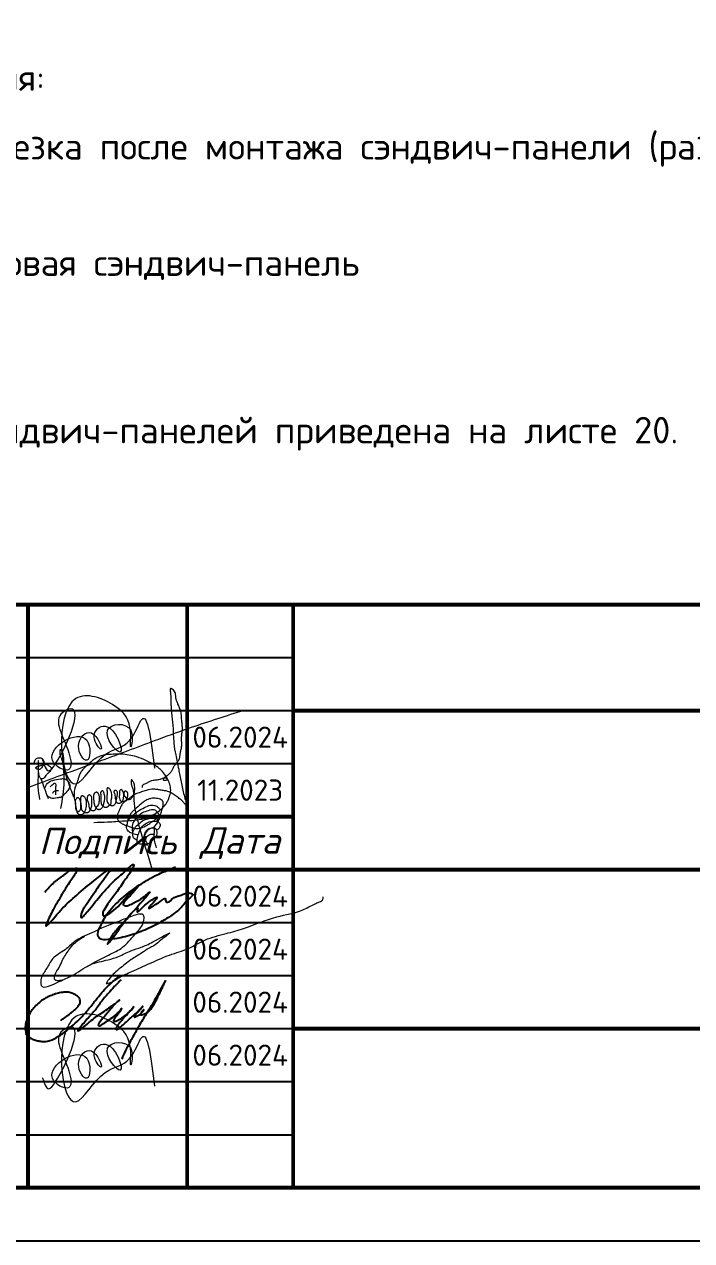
# Model space of a CAD drawing. Header units: millimetres. Extents: x 148937 to 2048786, y 870 to 351006.
# Drawn here: x 692964 to 699254, y 226991 to 238465 of the extents above; entities that cross this region are included whole.
import ezdxf
from ezdxf.enums import TextEntityAlignment as Align

# ---------------------------------------------------------------- set-up
doc = ezdxf.new("R2010")
doc.units = ezdxf.units.MM
doc.layers.add('VRV-daikin', color=150, linetype='Continuous', lineweight=40)
doc.layers.add('Бычков А_В_dwg', color=7, linetype='Continuous', lineweight=9, true_color=0x767676)
doc.styles.add('ICOCPEUR', font='isocpeur.ttf', dxfattribs={"height": 2})
doc.styles.add('М2.5', font='isocpeui.ttf', dxfattribs={"height": 2.5})
doc.styles.add('М3', font='isocpeui.ttf', dxfattribs={"height": 3})

# ---------------------------------------------------------------- blocks, each defined once
blk = doc.blocks.new('*U427')
blk.add_lwpolyline([(0, 0), (594, 0), (594, 420), (0, 420)], close=True)
at = {"const_width": 0.35}
for points in [[(20, 5), (589, 5), (589, 415), (20, 415)], [(404, 60), (589, 60), (589, 5), (404, 5)]]:
    blk.add_lwpolyline(points, close=True, dxfattribs=at)
for points in [[(444, 5), (444, 60)], [(459, 60), (459, 5)], [(469, 60), (469, 5)], [(589, 50), (469, 50)], [(404, 40), (469, 40)], [(404, 35), (469, 35)], [(469, 35), (589, 35)], [(589, 20), (469, 20)]]:
    blk.add_lwpolyline(points, dxfattribs=at)
for points in [[(404, 55), (469, 55)], [(404, 50), (469, 50)], [(404, 45), (469, 45)], [(404, 30), (469, 30)], [(404, 25), (469, 25)], [(404, 20), (469, 20)], [(404, 15), (469, 15)], [(404, 10), (469, 10)]]:
    blk.add_lwpolyline(points)
at = {"char_height": 2.5, "attachment_point": 5, "style": 'М2.5'}
for s, insert, width in [('Подпись', (451.5, 37.5), 15), ('Дата', (464, 37.5), 10)]:
    blk.add_mtext(s, dxfattribs=dict(at, insert=insert, width=width))
at = {"style": 'М2.5'}
for tag, height, p in [('ГРАФА_ЗАКАЗЧИК', 2.5, (474.05, 55)), ('ГРАФА_10Ф3-1', 2.5, (405, 32.5)), ('ГРАФА_13Ф3-1', 2.5, (460, 32.5)), ('ГРАФА_10Ф3-2', 2.5, (405, 27.5)), ('ГРАФА_13Ф3-2', 2.5, (460, 27.5)), ('ГРАФА_10Ф3-3', 2.5, (405, 22.5)), ('ГРАФА_13Ф3-3', 2.5, (460, 22.5)), ('ГРАФА_10Ф3-4', 2.5, (405, 17.5)), ('ГРАФА_13Ф3-4', 2.5, (460, 17.5)), ('ГРАФА_10Ф3-5', 2.5, (405, 12.5)), ('ГРАФА_13Ф3-5', 2.5, (460, 12.5)), ('ГРАФА_10Ф3-6', 2.5, (405, 7.5)), ('ГРАФА_13Ф3-6', 2.5, (460, 7.5)), ('СВОЙСТВА_2', 3, (549.57, 2.5)), ('ФОРМАТ', 3, (527.51, 2.5))]:
    blk.add_attdef(tag, text='', height=height, dxfattribs=at).set_placement(p, align=Align.MIDDLE_LEFT)
at = {"style": 'М3'}
for tag, p in [('ГРАФА_1Ф3', (529, 55)), ('ГРАФА_6Ф3', (546.5, 25)), ('ГРАФА_7Ф3', (562.5, 25)), ('ГРАФА_8Ф3', (580, 25))]:
    blk.add_attdef(tag, text='', height=3, dxfattribs=at).set_placement(p, align=Align.MIDDLE_CENTER)
at = {"lineweight": 30, "flags": 104}
for tag, height, p in [('ГРАФА_2Ф3', 2.4, (529, 42.5)), ('ГРАФА_3Ф3', 2.5, (504, 27.5)), ('ГРАФА_4Ф3', 2.5, (504, 12.5))]:
    blk.add_attdef(tag, text='', height=height, dxfattribs=at).set_placement(p, align=Align.MIDDLE_CENTER)
blk = doc.blocks.new('Подпись - Никонов_dwg-3270636-План 1 этажа на отм_ _0_000')
at = {"color": 5, "lineweight": 9, "true_color": 0x0000ff}
for points, knots in [([(3665.52, 1236.6), (3666.5, 1237.14), (3668.17, 1238.05), (3670.71, 1239.2), (3672.07, 1240.93), (3673.32, 1242.22), (3673.66, 1243.24), (3673.55, 1244.1), (3672.77, 1244.07), (3672.04, 1243.81), (3670.9, 1243.4), (3669.38, 1242.75), (3667.66, 1242.15), (3665.77, 1241.13), (3663.78, 1240.45), (3662.29, 1238.74), (3660.48, 1237.97), (3659.73, 1236.22), (3658.85, 1235.18), (3658.68, 1232.96), (3661.47, 1234.49), (3663.56, 1235.19), (3665.7, 1236.99), (3668.13, 1237.38), (3670.11, 1237.99), (3671.57, 1238.82), (3673.36, 1239.3), (3674.85, 1240.05), (3678.47, 1242.12), (3675.91, 1240.27), (3675.1, 1239.54), (3674.17, 1239.11), (3673.15, 1238.38), (3671.6, 1237.51), (3670.34, 1236.4), (3669.16, 1235.47), (3668.72, 1234.84), (3667.87, 1233.86), (3669.3, 1234.46), (3670.18, 1235.13), (3672.12, 1235.93), (3674.48, 1237), (3677.14, 1238.24), (3679.94, 1238.99), (3682.41, 1240.55), (3685.18, 1241.21), (3688.64, 1242.17), (3692.16, 1243.76), (3695.76, 1244.24), (3697.69, 1245.37), (3698.63, 1245.77), (3699.29, 1246.03), (3699.24, 1246.38), (3699.22, 1246.52)], [0, 0, 0, 0, 3.378818, 5.715922, 8.219361, 9.899721, 10.976556, 11.451856, 12.139284, 12.804214, 13.911598, 15.723529, 17.789374, 19.345922, 22.172631, 23.901681, 26.066298, 27.733912, 29.312205, 30.352176, 32.99265, 34.962632, 38.022379, 40.726019, 42.282123, 44.222072, 45.778162, 47.594383, 50.346055, 52.300104, 53.284202, 54.011029, 55.266878, 57.065791, 59.294374, 60.398001, 61.356333, 62.02213, 62.983928, 63.988976, 66.073504, 68.81322, 71.967541, 74.789114, 77.472638, 80.63425, 83.226851, 88.281354, 92.11797, 94.014352, 94.776009, 95.380685, 95.760607, 95.760607, 95.760607, 95.760607]), ([(3661.89, 1234.59), (3661.73, 1234.56), (3661.4, 1234.48), (3660.68, 1234.54), (3660.86, 1235.61), (3661.47, 1236.31), (3661.96, 1237.64), (3662.73, 1238.76), (3663.69, 1240.06), (3664.56, 1240.57), (3665.08, 1240.88)], [0, 0, 0, 0, 0.500239, 1.056482, 1.749661, 2.987208, 4.049601, 5.885059, 7.06866, 8.861453, 8.861453, 8.861453, 8.861453])]:
    blk.add_open_spline(points, degree=3, knots=knots, dxfattribs=at)
blk = doc.blocks.new('Подпись - Мусатова-889560-План 1 этажа на отм_ _0_000')
at = {"layer": 'VRV-daikin', "color": 5, "lineweight": 25, "true_color": 0x0000ff}
for points, knots in [([(23.984, -3.112), (24.068, -3.056), (24.21, -2.961), (24.407, -2.806), (24.6, -2.664), (24.812, -2.502), (25.027, -2.339), (25.218, -2.151), (25.351, -1.974), (25.442, -1.82), (25.467, -1.672), (25.438, -1.518), (25.339, -1.345), (25.13, -1.181), (24.838, -1.028), (24.479, -0.972), (24.141, -0.984), (23.771, -1.055), (23.39, -1.165), (23.025, -1.327), (22.687, -1.509), (22.355, -1.755), (22.041, -2.059), (21.703, -2.459), (21.488, -2.878), (21.333, -3.336), (21.295, -3.675), (21.337, -3.973), (21.378, -4.205), (21.569, -4.396), (21.84, -4.523), (22.157, -4.629), (22.479, -4.695), (22.821, -4.708), (23.276, -4.639), (23.841, -4.304), (24.477, -3.859), (25.068, -3.335), (25.628, -2.804), (26.058, -2.308), (26.408, -1.863), (26.661, -1.534), (26.952, -1.173), (27.247, -0.813), (27.593, -0.471), (27.926, -0.163), (28.241, 0.108), (28.652, 0.305), (28.943, 0.281), (29.123, 0.267)], [0, 0, 0, 0, 22.988989, 39.352759, 57.55937, 78.255598, 100.558758, 119.730927, 139.404937, 151.386168, 160.524969, 173.286484, 186.584875, 205.28706, 233.617861, 261.564606, 287.496969, 311.225358, 347.968397, 378.326637, 402.83633, 436.168739, 472.839079, 503.256611, 556.294005, 579.666438, 614.380384, 633.167239, 649.133275, 667.137721, 692.181705, 717.808892, 743.725371, 767.592525, 796.284284, 848.110235, 915.848767, 975.341971, 1029.346777, 1093.328347, 1125.812724, 1159.728693, 1188.646174, 1232.311944, 1266.688021, 1300.307574, 1336.664934, 1362.025707, 1402.496279, 1402.496279, 1402.496279, 1402.496279]), ([(28.546, -0.037), (28.354, -0.225), (28.019, -0.552), (27.527, -1.136), (27.083, -1.617), (26.664, -2.247), (26.245, -2.718), (25.825, -3.186), (25.561, -3.489), (25.374, -3.699), (25.301, -3.808), (25.261, -3.865), (25.271, -3.907), (25.406, -3.841), (25.595, -3.708), (25.941, -3.421), (26.32, -3.091), (26.704, -2.79), (27.17, -2.501), (27.609, -2.183), (27.997, -1.922), (28.262, -1.705), (28.391, -1.595), (28.448, -1.546)], [0, 0, 0, 0, 61.944553, 107.52722, 175.465943, 212.068957, 281.07477, 320.224069, 356.529508, 373.823762, 384.157633, 387.747552, 388.574933, 393.221277, 410.837761, 455.996898, 487.470176, 528.675759, 567.208139, 613.651945, 653.207207, 674.764197, 692.165812, 692.165812, 692.165812, 692.165812]), ([(31.883, -0.101), (31.011, -1.698), (30.717, -2.195), (30.194, -2.983), (29.687, -3.884), (29.239, -4.686), (28.872, -5.393), (28.679, -5.82), (28.582, -6.035)], [581.391717, 581.391717, 581.391717, 581.391717, 635.622981, 715.679271, 797.974483, 873.292732, 926.879596, 981.063222, 981.063222, 981.063222, 981.063222]), ([(30.174, -2.075), (30.175, -2.073), (30.177, -2.07), (30.179, -2.066), (30.18, -2.063), (30.181, -2.061), (30.182, -2.058), (30.181, -2.056), (30.179, -2.054), (30.177, -2.055), (30.174, -2.056), (30.171, -2.058), (30.168, -2.061), (30.165, -2.063), (30.162, -2.066), (30.159, -2.069), (30.154, -2.073), (30.147, -2.079), (30.138, -2.087), (30.13, -2.096), (30.12, -2.106), (30.109, -2.119), (30.092, -2.139), (30.071, -2.165), (30.046, -2.196), (29.985, -2.272), (29.884, -2.389), (29.757, -2.526), (29.664, -2.63), (29.611, -2.703), (29.586, -2.747), (29.574, -2.778), (29.567, -2.797), (29.562, -2.814), (29.558, -2.828), (29.557, -2.832), (29.557, -2.836), (29.556, -2.839), (29.556, -2.843), (29.556, -2.846), (29.556, -2.85), (29.557, -2.852), (29.558, -2.854), (29.559, -2.856), (29.561, -2.857), (29.563, -2.857), (29.566, -2.857), (29.57, -2.857), (29.574, -2.856), (29.579, -2.855), (29.586, -2.853), (29.594, -2.849), (29.601, -2.846), (29.609, -2.842), (29.624, -2.835), (29.647, -2.824), (29.688, -2.804), (29.739, -2.779), (29.8, -2.75), (29.881, -2.709), (29.959, -2.663), (30.029, -2.605), (30.069, -2.564), (30.099, -2.529), (30.121, -2.501), (30.143, -2.474), (30.161, -2.452), (30.174, -2.437), (30.184, -2.425), (30.198, -2.41), (30.213, -2.391), (30.226, -2.374), (30.235, -2.36), (30.241, -2.351), (30.245, -2.344), (30.249, -2.338), (30.251, -2.334), (30.253, -2.33), (30.255, -2.327), (30.257, -2.323), (30.259, -2.32), (30.26, -2.317), (30.261, -2.314), (30.261, -2.312), (30.262, -2.31), (30.262, -2.307), (30.259, -2.306), (30.256, -2.307), (30.254, -2.308), (30.252, -2.309), (30.249, -2.311), (30.246, -2.313), (30.241, -2.316), (30.235, -2.321), (30.227, -2.327), (30.219, -2.333), (30.212, -2.34), (30.199, -2.351), (30.18, -2.368), (30.157, -2.39), (30.135, -2.414), (30.115, -2.438), (30.098, -2.463), (30.076, -2.494), (30.05, -2.535), (30.027, -2.578), (30.014, -2.614), (30.008, -2.636), (30.005, -2.652), (30.003, -2.661), (30.002, -2.67), (30.002, -2.676), (30.002, -2.681), (30.003, -2.685), (30.004, -2.688), (30.005, -2.69), (30.007, -2.692), (30.009, -2.693), (30.011, -2.694), (30.014, -2.696), (30.018, -2.696), (30.023, -2.697), (30.028, -2.697), (30.035, -2.697), (30.045, -2.696), (30.057, -2.695), (30.069, -2.693), (30.085, -2.691), (30.106, -2.687), (30.137, -2.68), (30.177, -2.669), (30.23, -2.649), (30.289, -2.624), (30.377, -2.584), (30.487, -2.523), (30.611, -2.43), (30.764, -2.279), (30.894, -2.103), (31.01, -1.914), (31.118, -1.721), (31.242, -1.482), (31.382, -1.196), (31.519, -0.909), (31.63, -0.675), (31.711, -0.517), (31.752, -0.432), (31.781, -0.368), (31.804, -0.313), (31.822, -0.27), (31.835, -0.237), (31.848, -0.204), (31.857, -0.179), (31.864, -0.163), (31.867, -0.154), (31.869, -0.147), (31.872, -0.142), (31.873, -0.138), (31.874, -0.134), (31.875, -0.132), (31.876, -0.129), (31.877, -0.127), (31.878, -0.125), (31.879, -0.123), (31.88, -0.12), (31.881, -0.117), (31.882, -0.111), (31.883, -0.106), (31.883, -0.102), (31.883, -0.101)], [0, 0, 0, 0, 0.001693, 0.002539, 0.003386, 0.004023, 0.004661, 0.005343, 0.005858, 0.006501, 0.007145, 0.008175, 0.009204, 0.010234, 0.011264, 0.012294, 0.013323, 0.01626, 0.019196, 0.022132, 0.025068, 0.03007, 0.035072, 0.045076, 0.05508, 0.065084, 0.118502, 0.171919, 0.206066, 0.223139, 0.240213, 0.244085, 0.247957, 0.255702, 0.25752, 0.258429, 0.259338, 0.260247, 0.261156, 0.262065, 0.262747, 0.263504, 0.264034, 0.264563, 0.265093, 0.265623, 0.266153, 0.267212, 0.268272, 0.269331, 0.27145, 0.273569, 0.275688, 0.277807, 0.279926, 0.28847, 0.297014, 0.314102, 0.33119, 0.348277, 0.382453, 0.39954, 0.416628, 0.425507, 0.434386, 0.443265, 0.452144, 0.4552, 0.458255, 0.464367, 0.470479, 0.476591, 0.480652, 0.482682, 0.484713, 0.486743, 0.487758, 0.488774, 0.489789, 0.490804, 0.491819, 0.492581, 0.493145, 0.493766, 0.494386, 0.495007, 0.495628, 0.496249, 0.49687, 0.49749, 0.498422, 0.499042, 0.500284, 0.502767, 0.50525, 0.507734, 0.510217, 0.5127, 0.520831, 0.528961, 0.537092, 0.545222, 0.552525, 0.559828, 0.574434, 0.588911, 0.596149, 0.603387, 0.605882, 0.608377, 0.610873, 0.61212, 0.613368, 0.614586, 0.615195, 0.615804, 0.616413, 0.617023, 0.617632, 0.618241, 0.619459, 0.620677, 0.621895, 0.623113, 0.626189, 0.629265, 0.63234, 0.635416, 0.641567, 0.647719, 0.660022, 0.672324, 0.690476, 0.708629, 0.744933, 0.785293, 0.825652, 0.906372, 0.949752, 0.993132, 1.073116, 1.1531, 1.233083, 1.313067, 1.348661, 1.366458, 1.384255, 1.402052, 1.41095, 1.419849, 1.428747, 1.437646, 1.439871, 1.442095, 1.44432, 1.445432, 1.446544, 1.447657, 1.448213, 1.448769, 1.449325, 1.449881, 1.450438, 1.450994, 1.452106, 1.453218, 1.455443, 1.456172, 1.456172, 1.456172, 1.456172]), ([(28.448, -1.546), (28.395, -1.592), (28.286, -1.687), (28.052, -1.862), (27.803, -2.19), (27.521, -2.539), (27.25, -2.852), (27.058, -3.06), (26.939, -3.221), (26.86, -3.322), (26.829, -3.403), (26.812, -3.482), (26.867, -3.514), (26.973, -3.517), (27.192, -3.366), (27.549, -3.136), (27.965, -2.827), (28.283, -2.562), (28.481, -2.371), (28.536, -2.289), (28.582, -2.21), (28.587, -2.18)], [0, 0, 0, 0, 16.134747, 33.266463, 66.960912, 110.000915, 136.599312, 162.11958, 174.833381, 182.942488, 190.991453, 195.998541, 198.202501, 204.556661, 219.307379, 257.010825, 304.022792, 336.538613, 355.084471, 362.391255, 366.862024, 366.862024, 366.862024, 366.862024]), ([(28.587, -2.18), (28.577, -2.212), (28.558, -2.25), (28.532, -2.3), (28.473, -2.405), (28.397, -2.512), (28.293, -2.643), (28.184, -2.794), (28.053, -2.927), (27.98, -3.054), (27.973, -3.142), (27.983, -3.218), (28.194, -3.155), (28.396, -3.053), (28.744, -2.834), (29.128, -2.525), (29.38, -2.258), (29.504, -2.069)], [370.214221, 370.214221, 370.214221, 370.214221, 371.492925, 375.50702, 386.272478, 396.326249, 407.662491, 424.671307, 439.040432, 450.864321, 456.652253, 460.111133, 471.509974, 489.8363, 522.772287, 558.418764, 606.54163, 606.54163, 606.54163, 606.54163]), ([(29.504, -2.069), (29.466, -2.106), (29.366, -2.203), (29.139, -2.518), (28.789, -2.857), (28.472, -3.24), (28.284, -3.464), (28.212, -3.606), (28.176, -3.674), (28.163, -3.719), (28.158, -3.756), (28.17, -3.813), (28.28, -3.763), (28.375, -3.698), (28.708, -3.438), (29.153, -2.997), (29.735, -2.516), (30.051, -2.198), (30.174, -2.075)], [0, 0, 0, 0, 11.986452, 31.972562, 89.173492, 123.415403, 146.46066, 155.981692, 160.052144, 164.064199, 166.595197, 168.836528, 175.563815, 185.362187, 199.585154, 268.942359, 332.231107, 372.1212, 372.1212, 372.1212, 372.1212])]:
    blk.add_open_spline(points, degree=3, knots=knots, dxfattribs=at)
blk = doc.blocks.new('Бычков А_В_dwg_A$C0B9804A1-5712983-Подпись')
at = {"color": 5, "lineweight": 18, "true_color": 0x0000ff}
for points, knots in [([(9378.83, -1635.02), (9378.83, -1634.82), (9378.82, -1634.38), (9378.97, -1633.62), (9379.72, -1633.12), (9381.16, -1632.69), (9382.18, -1632.05), (9383.19, -1631.41), (9384.13, -1630.93), (9385.31, -1630.66), (9386.65, -1630.54), (9388, -1630.42), (9389.53, -1630.13), (9391.16, -1629.33), (9392.6, -1629.17), (9393.71, -1629.72), (9394.03, -1629.98), (9394.17, -1630.2), (9394.06, -1630.44), (9393.52, -1630.71), (9392.75, -1630.84), (9392.15, -1630.83), (9391.86, -1630.8), (9391.64, -1630.72), (9391.43, -1630.55), (9391.45, -1630.19), (9391.78, -1629.63), (9392.23, -1629.11), (9392.66, -1628.7), (9393.09, -1628.36), (9393.52, -1628.07), (9393.94, -1627.8), (9394.46, -1627.45), (9395.06, -1626.93), (9395.71, -1626.22), (9396.3, -1625.43), (9396.79, -1624.61), (9397.23, -1623.77), (9397.66, -1622.92), (9398.12, -1622.08), (9398.55, -1621.41), (9398.94, -1620.91), (9399.37, -1620.42), (9399.92, -1619.82), (9400.56, -1619.07), (9400.99, -1618.39), (9401.22, -1617.8), (9401.39, -1617.21), (9401.51, -1616.44), (9401.59, -1615.51), (9401.67, -1614.55), (9401.86, -1613.54), (9402.2, -1612.14), (9402.66, -1610.25), (9402.61, -1607.8), (9402.42, -1605.18), (9402.74, -1602.52), (9403.09, -1599.92), (9402.93, -1597.42), (9402.61, -1594.87), (9402.48, -1592.13), (9402.15, -1589.39), (9401.29, -1586.98), (9400.38, -1584.94), (9399.59, -1582.98), (9399.12, -1581.24), (9398.99, -1579.91), (9398.88, -1578.99), (9398.71, -1578.07), (9398.36, -1576.99), (9397.74, -1576.21), (9397.06, -1575.73), (9396.68, -1575.5), (9396.37, -1575.38), (9396.11, -1575.32), (9395.91, -1575.33), (9395.74, -1575.46), (9395.65, -1575.67), (9395.61, -1576.04), (9395.63, -1576.45), (9395.68, -1576.88), (9395.72, -1577.2), (9395.76, -1577.52), (9395.81, -1577.92), (9395.88, -1578.56), (9395.94, -1579.36), (9395.97, -1580.39), (9396, -1581.89), (9396.04, -1583.73), (9396.15, -1586.74), (9396.38, -1590.24), (9396.85, -1594.23), (9397.54, -1600.14), (9397.5, -1607.28), (9399.01, -1615.95), (9400.77, -1623.72), (9401.95, -1630.52), (9403.05, -1635.76), (9403.78, -1638.89), (9404.37, -1641.17), (9404.77, -1642.55), (9405.24, -1643.99), (9405.64, -1645.13), (9405.91, -1645.88), (9406.1, -1646.4), (9406.27, -1646.92), (9406.42, -1647.37), (9406.57, -1647.92), (9406.39, -1647.85), (9406.03, -1647.33), (9405.82, -1647.02), (9405.62, -1646.74), (9405.33, -1646.3), (9405, -1645.79), (9404.51, -1645.08), (9403.91, -1644.28), (9403.26, -1643.53), (9402.59, -1642.84), (9401.7, -1642.06), (9400.53, -1641.18), (9399.34, -1640.29), (9398.11, -1639.42), (9396.82, -1638.62), (9395.13, -1637.78), (9392.94, -1637.15), (9390.46, -1636.73), (9388.1, -1636.3), (9385, -1636.01), (9382.14, -1636.47), (9379.67, -1637.29), (9377.81, -1637.95), (9375.96, -1638.53), (9374.2, -1639.27), (9372.84, -1640.04), (9371.78, -1640.93), (9370.86, -1641.72), (9369.81, -1642.57), (9368.61, -1643.35), (9367.58, -1644.17), (9367.05, -1644.7), (9366.56, -1645.27), (9366.08, -1646.07), (9365.62, -1647.11), (9365.28, -1647.98), (9365, -1648.67), (9364.74, -1649.29), (9364.4, -1650), (9364.03, -1650.83), (9363.73, -1651.69), (9363.59, -1652.52), (9363.61, -1653.28), (9363.74, -1653.96), (9363.97, -1654.62), (9364.35, -1655.3), (9364.96, -1655.94), (9366.02, -1656.69), (9367.55, -1657.37), (9369.46, -1658.14), (9371.4, -1658.85), (9373.31, -1659.52), (9375.26, -1659.9), (9377.24, -1659.73), (9379.03, -1659.21), (9380.62, -1658.48), (9382.48, -1657.37), (9384.33, -1656.04), (9386.28, -1654.68), (9387.82, -1653.48), (9389.22, -1652.12), (9390.22, -1650.57), (9390.69, -1648.94), (9391.02, -1647.23), (9391.44, -1645.75), (9391.47, -1644.25), (9391.21, -1643.36), (9390.71, -1642.8), (9389.99, -1642.33), (9388.79, -1641.9), (9387.37, -1641.59), (9385.67, -1641.52), (9383.91, -1641.71), (9382.29, -1642.16), (9380.96, -1642.83), (9379.51, -1643.78), (9377.29, -1645.64), (9374.92, -1647.72), (9372.74, -1649.78), (9371.07, -1651.81), (9370.41, -1653.61), (9370, -1654.72)], [0, 0, 0, 0, 0.0020083, 0.0040167, 0.0075503, 0.0110839, 0.0169569, 0.0198934, 0.02283, 0.0272544, 0.0316789, 0.0361034, 0.0405278, 0.0470142, 0.0535007, 0.0554608, 0.0564409, 0.057421, 0.058894, 0.060367, 0.063313, 0.064129, 0.064945, 0.0657609, 0.0665769, 0.0683396, 0.0701023, 0.071865, 0.0736277, 0.0753904, 0.0771531, 0.0789158, 0.0806785, 0.0837996, 0.0869208, 0.0900419, 0.093163, 0.0962842, 0.0994053, 0.1025264, 0.1056476, 0.1072463, 0.1088451, 0.1120426, 0.1152402, 0.1184377, 0.1199529, 0.1214682, 0.1244987, 0.1275292, 0.1305597, 0.134088, 0.1376163, 0.1446729, 0.1531428, 0.1616127, 0.1705361, 0.1794596, 0.1872864, 0.1951133, 0.2047408, 0.2143682, 0.2220948, 0.2298214, 0.2363602, 0.2428991, 0.2474041, 0.2496565, 0.251909, 0.256414, 0.2609189, 0.2621147, 0.2633104, 0.2645062, 0.2651041, 0.2661183, 0.266951, 0.2682, 0.2690327, 0.270698, 0.2715307, 0.2723634, 0.2732368, 0.2741102, 0.275857, 0.2793506, 0.2828442, 0.2863378, 0.2937373, 0.3011368, 0.3159359, 0.3282966, 0.3406573, 0.3744116, 0.3983495, 0.4271138, 0.4528042, 0.4662772, 0.4797501, 0.4845411, 0.489332, 0.494123, 0.4989139, 0.5011409, 0.5033679, 0.5044814, 0.5055949, 0.5067084, 0.5091309, 0.5104399, 0.5110944, 0.5117489, 0.5130579, 0.5156758, 0.5182938, 0.5229915, 0.5253404, 0.5276893, 0.532387, 0.5370847, 0.5420429, 0.5470011, 0.5519593, 0.5569176, 0.5655556, 0.5741937, 0.5816937, 0.5891938, 0.6047556, 0.6097984, 0.6148413, 0.6241946, 0.6288713, 0.633548, 0.6395038, 0.6424817, 0.6454596, 0.6528267, 0.6565103, 0.6583521, 0.6601939, 0.6638781, 0.6675624, 0.6712466, 0.6730887, 0.6749308, 0.6778933, 0.6808558, 0.6838183, 0.6867808, 0.6890363, 0.6912918, 0.6935474, 0.6958029, 0.6989544, 0.702106, 0.708409, 0.715393, 0.722377, 0.7288233, 0.7352697, 0.7417366, 0.7482035, 0.7535363, 0.758869, 0.7695345, 0.7759242, 0.7823138, 0.7887034, 0.7950931, 0.8001849, 0.8052768, 0.8121861, 0.8156408, 0.8190955, 0.8211807, 0.823266, 0.8274365, 0.8326618, 0.8378872, 0.8439858, 0.8500845, 0.8543414, 0.8585982, 0.8671119, 0.882737, 0.8896996, 0.8966623, 0.9083173, 0.9083173, 0.9083173, 0.9083173]), ([(9438.05, -1589.18), (9427.44, -1592.57), (9409.96, -1598.15), (9382.14, -1608.37), (9357.83, -1617.58), (9332.23, -1626.75), (9317.34, -1632.36), (9309.47, -1635.32)], [0, 0, 0, 0, 33.414535, 55.03221, 88.901967, 111.391242, 136.627689, 136.627689, 136.627689, 136.627689]), ([(9329.69, -1647.76), (9330.64, -1642.29), (9332.02, -1634.26), (9331.38, -1624.91), (9331.56, -1619.85), (9331.45, -1616.71), (9331.02, -1614.45), (9330.52, -1613.49), (9330.17, -1613.03), (9329.94, -1612.76), (9329.74, -1612.56), (9329.55, -1612.39), (9329.33, -1612.27), (9329.15, -1612.36), (9329.02, -1612.7), (9328.95, -1613.13), (9328.89, -1614.11), (9329.02, -1615.29), (9329.39, -1616.26), (9329.72, -1616.98), (9330.01, -1617.63), (9330.29, -1618.46), (9330.55, -1619.46), (9330.78, -1620.5), (9331, -1621.52), (9331.22, -1622.52), (9331.51, -1623.84), (9331.85, -1625.35), (9332.31, -1627), (9332.78, -1628.46), (9333.27, -1629.91), (9334.72, -1634.04), (9336.12, -1637.65), (9337.34, -1640.77)], [0, 0, 0, 0, 0.054595, 0.079627, 0.0919762, 0.1043255, 0.1107559, 0.1139711, 0.1155788, 0.1163826, 0.1171864, 0.1180208, 0.1186466, 0.1199573, 0.1210594, 0.1221614, 0.1232635, 0.1276718, 0.13208, 0.1342842, 0.1364883, 0.1398573, 0.1432263, 0.1465952, 0.1499642, 0.1533332, 0.1567022, 0.1634402, 0.1684794, 0.1735186, 0.1785577, 0.1835969, 0.2166009, 0.2166009, 0.2166009, 0.2166009]), ([(9349.6, -1656.13), (9352.32, -1656.07), (9358.48, -1655.94), (9368.54, -1655.06), (9378.71, -1654.89), (9385.94, -1651.4), (9390.24, -1648.34), (9392.55, -1645.91), (9393.93, -1643.63), (9394.73, -1641.89), (9395.34, -1640.15), (9395.91, -1637.86), (9396.03, -1635.46), (9395.45, -1633.15), (9394.5, -1630.76), (9392.94, -1627.78), (9390.68, -1624.95), (9388.33, -1623.01), (9384.89, -1620.71), (9380.22, -1618.18), (9373.07, -1615.74), (9366.4, -1614.74), (9360.31, -1615.01), (9356.61, -1615.36), (9353.92, -1615.98), (9351.83, -1616.77), (9349.81, -1618.02), (9347.38, -1619.95), (9345.12, -1621.96), (9343, -1624.03), (9341.57, -1625.88), (9340.67, -1628.05), (9339.94, -1630.57), (9339.24, -1632.72), (9338.4, -1634.44), (9337.87, -1635.76), (9337.71, -1637.37), (9337.71, -1638.94), (9337.57, -1640.37), (9337.57, -1641.71), (9338.05, -1643.11), (9338.6, -1644.88), (9338.41, -1646.54), (9338.62, -1648.22), (9339.07, -1649.04), (9339.59, -1649.37), (9339.83, -1649.47), (9340.03, -1649.51), (9340.25, -1649.5), (9340.55, -1649.42), (9341.04, -1649.1), (9341.66, -1648.21), (9341.77, -1647.04), (9341.55, -1645.57), (9341.68, -1644.24), (9341.56, -1643.06), (9341.21, -1642.22), (9340.59, -1641.57), (9340.11, -1641.32), (9339.83, -1641.26), (9339.64, -1641.26), (9339.47, -1641.3), (9339.27, -1641.42), (9338.94, -1641.73), (9338.23, -1643.03), (9338.15, -1644.56), (9338.47, -1646.05), (9338.67, -1646.9), (9338.81, -1647.48), (9338.91, -1648.01), (9339.03, -1648.64), (9339.19, -1649.42), (9339.5, -1650.2), (9339.87, -1650.75), (9340.16, -1651.04), (9340.44, -1651.23), (9340.76, -1651.38), (9341.21, -1651.49), (9341.78, -1651.5), (9342.24, -1651.41), (9342.58, -1651.28), (9342.91, -1651.12), (9343.42, -1650.74), (9344.17, -1649.79), (9344.76, -1648.29), (9345, -1646.83), (9345.11, -1645.75), (9345.16, -1644.84), (9345.15, -1643.88), (9345.02, -1642.85), (9344.81, -1642.02), (9344.44, -1641.27), (9343.96, -1640.75), (9343.47, -1640.44), (9343.08, -1640.26), (9342.75, -1640.18), (9342.5, -1640.17), (9342.32, -1640.19), (9342.16, -1640.24), (9342.01, -1640.33), (9341.89, -1640.45), (9341.76, -1640.66), (9341.66, -1640.92), (9341.59, -1641.2), (9341.55, -1641.44), (9341.51, -1641.7), (9341.47, -1642.07), (9341.45, -1642.68), (9341.51, -1643.5), (9341.63, -1644.34), (9341.74, -1645.02), (9341.8, -1645.5), (9341.83, -1645.93), (9341.86, -1646.46), (9341.9, -1647.13), (9342.01, -1647.93), (9342.22, -1648.56), (9342.47, -1648.98), (9342.69, -1649.24), (9342.94, -1649.48), (9343.27, -1649.72), (9343.69, -1649.95), (9344.37, -1650.21), (9345.04, -1650.29), (9345.67, -1650.19), (9346.07, -1650.06), (9346.44, -1649.87), (9346.71, -1649.67), (9346.9, -1649.49), (9347.06, -1649.29), (9347.23, -1649.02), (9347.4, -1648.67), (9347.52, -1648.37), (9347.61, -1648.14), (9347.7, -1647.91), (9347.82, -1647.62), (9347.95, -1647.29), (9348.06, -1646.99), (9348.14, -1646.72), (9348.21, -1646.43), (9348.32, -1645.9), (9348.39, -1645.11), (9348.4, -1644.31), (9348.39, -1643.73), (9348.38, -1643.4), (9348.38, -1643.14), (9348.39, -1642.85), (9348.4, -1642.43), (9348.41, -1641.92), (9348.35, -1641.3), (9348.19, -1640.78), (9347.94, -1640.34), (9347.65, -1640.01), (9347.38, -1639.79), (9347.14, -1639.67), (9346.96, -1639.61), (9346.79, -1639.6), (9346.62, -1639.62), (9346.45, -1639.69), (9346.24, -1639.81), (9346, -1640.03), (9345.77, -1640.34), (9345.62, -1640.63), (9345.5, -1640.99), (9345.43, -1641.44), (9345.47, -1641.99), (9345.64, -1642.71), (9345.9, -1643.39), (9346.15, -1644.06), (9346.28, -1644.46), (9346.36, -1644.76), (9346.41, -1645.02), (9346.46, -1645.34), (9346.5, -1645.74), (9346.54, -1646.28), (9346.62, -1646.96), (9346.8, -1647.56), (9347, -1647.91), (9347.16, -1648.14), (9347.41, -1648.39), (9347.77, -1648.63), (9348.18, -1648.82), (9348.62, -1648.96), (9349.09, -1649.03), (9349.48, -1649.02), (9349.76, -1648.97), (9349.98, -1648.9), (9350.2, -1648.78), (9350.4, -1648.59), (9350.57, -1648.36), (9350.76, -1648.01), (9350.92, -1647.62), (9351.09, -1647.22), (9351.21, -1646.97), (9351.33, -1646.77), (9351.44, -1646.62), (9351.56, -1646.47), (9351.73, -1646.29), (9351.91, -1646.11), (9352.07, -1645.94), (9352.21, -1645.79), (9352.33, -1645.61), (9352.45, -1645.41), (9352.54, -1645.19), (9352.64, -1644.89), (9352.73, -1644.49), (9352.79, -1644.05), (9352.84, -1643.68), (9352.9, -1643.27), (9352.97, -1642.77), (9353.03, -1642.17), (9353.05, -1641.6), (9353.02, -1641.04), (9352.93, -1640.49), (9352.78, -1639.93), (9352.62, -1639.5), (9352.5, -1639.19), (9352.39, -1638.96), (9352.25, -1638.67), (9352.08, -1638.41), (9351.92, -1638.24), (9351.79, -1638.12), (9351.62, -1638.03), (9351.43, -1637.98), (9351.22, -1637.97), (9350.94, -1638.01), (9350.57, -1638.13), (9350.2, -1638.36), (9349.94, -1638.6), (9349.75, -1638.84), (9349.61, -1639.09), (9349.49, -1639.4), (9349.39, -1639.77), (9349.3, -1640.33), (9349.29, -1641.04), (9349.37, -1641.89), (9349.46, -1642.55), (9349.51, -1643.05), (9349.55, -1643.47), (9349.59, -1644.01), (9349.67, -1644.65), (9349.77, -1645.19), (9349.9, -1645.63), (9350.03, -1645.97), (9350.18, -1646.31), (9350.33, -1646.6), (9350.46, -1646.84), (9350.62, -1647.09), (9350.83, -1647.4), (9351.11, -1647.73), (9351.39, -1647.96), (9351.64, -1648.11), (9351.93, -1648.22), (9352.46, -1648.34), (9353.02, -1648.29), (9353.45, -1648.14), (9353.71, -1648.02), (9354.13, -1647.76), (9354.58, -1647.29), (9354.96, -1646.67), (9355.19, -1646.1), (9355.36, -1645.56), (9355.49, -1645.06), (9355.6, -1644.57), (9355.71, -1644.11), (9355.81, -1643.69), (9355.94, -1643.19), (9356.11, -1642.5), (9356.23, -1641.58), (9356.22, -1640.81), (9356.14, -1640.27), (9356.06, -1639.93), (9355.98, -1639.63), (9355.91, -1639.38), (9355.85, -1639.16), (9355.78, -1638.88), (9355.67, -1638.45), (9355.52, -1637.89), (9355.32, -1637.43), (9355.11, -1637.19), (9354.92, -1637.08), (9354.69, -1637.08), (9354.42, -1637.19), (9354.16, -1637.39), (9353.95, -1637.61), (9353.81, -1637.83), (9353.73, -1638.01), (9353.68, -1638.2), (9353.63, -1638.46), (9353.63, -1638.73), (9353.65, -1639), (9353.67, -1639.19), (9353.69, -1639.37), (9353.72, -1639.6), (9353.76, -1639.99), (9353.8, -1640.55), (9353.83, -1641.22), (9353.85, -1641.91), (9353.83, -1642.62), (9353.83, -1643.36), (9353.87, -1644.1), (9354.05, -1644.96), (9354.44, -1645.74), (9354.98, -1646.33), (9355.44, -1646.66), (9355.95, -1646.88), (9356.46, -1646.99), (9356.98, -1646.99), (9357.37, -1646.91), (9357.65, -1646.8), (9357.89, -1646.67), (9358.17, -1646.47), (9358.44, -1646.23), (9358.66, -1646.04), (9358.85, -1645.89), (9359.07, -1645.73), (9359.31, -1645.56), (9359.54, -1645.39), (9359.73, -1645.22), (9359.86, -1645.03), (9359.94, -1644.83), (9359.99, -1644.61), (9360.02, -1644.3), (9360.01, -1643.96), (9360, -1643.63), (9360, -1643.37), (9360.01, -1643.12), (9360.05, -1642.78), (9360.12, -1642.38), (9360.24, -1641.91), (9360.32, -1641.53), (9360.38, -1641.22), (9360.41, -1640.93), (9360.45, -1640.41), (9360.43, -1639.54), (9360.29, -1638.61), (9360.06, -1637.79), (9359.89, -1637.31), (9359.75, -1636.95), (9359.62, -1636.64), (9359.42, -1636.26), (9359.16, -1635.94), (9358.91, -1635.71), (9358.65, -1635.53), (9358.34, -1635.4), (9358.05, -1635.34), (9357.85, -1635.34), (9357.68, -1635.4), (9357.56, -1635.53), (9357.49, -1635.72), (9357.44, -1636.04), (9357.45, -1636.52), (9357.51, -1637.04), (9357.55, -1637.45), (9357.58, -1637.85), (9357.59, -1638.31), (9357.58, -1638.82), (9357.51, -1639.79), (9357.29, -1641.41), (9357.37, -1643.26), (9358.06, -1644.74), (9358.92, -1645.61), (9359.81, -1646), (9360.45, -1646.09), (9360.94, -1646.06), (9361.4, -1645.91), (9361.96, -1645.57), (9362.42, -1645.08), (9362.72, -1644.52), (9362.92, -1643.93), (9363.05, -1643.29), (9363.18, -1642.62), (9363.34, -1641.89), (9363.51, -1641.1), (9363.67, -1640.23), (9363.77, -1639.59), (9363.84, -1639.08), (9363.87, -1638.69), (9363.86, -1638.3), (9363.76, -1637.79), (9363.51, -1637.29), (9363.18, -1636.99), (9362.97, -1636.88), (9362.75, -1636.82), (9362.47, -1636.83), (9362.14, -1636.95), (9361.86, -1637.14), (9361.66, -1637.39), (9361.62, -1637.68), (9361.7, -1637.99), (9361.82, -1638.26), (9361.93, -1638.48), (9362, -1638.64), (9362.11, -1638.89), (9362.22, -1639.29), (9362.33, -1640.02), (9362.34, -1640.97), (9362.55, -1642.05), (9362.86, -1643.01), (9363.15, -1643.76), (9363.41, -1644.17), (9363.66, -1644.41), (9363.99, -1644.55), (9364.52, -1644.61), (9365.24, -1644.49), (9366.02, -1644.21), (9366.82, -1643.63), (9367.25, -1642.45), (9367.52, -1641.08), (9367.62, -1639.46), (9367.52, -1637.81), (9366.31, -1635.96), (9364.77, -1637.06), (9365.25, -1638.91), (9364.64, -1640.93), (9365.42, -1643.29), (9367, -1643.53), (9368.11, -1643.25), (9368.99, -1642.77), (9369.54, -1642.18), (9369.74, -1641.57), (9369.84, -1641.1), (9369.94, -1640.61), (9370.07, -1640.02), (9370.18, -1639.32), (9370.13, -1638.7), (9369.96, -1638.24), (9369.75, -1637.91), (9369.41, -1637.62), (9369, -1637.4), (9368.65, -1637.31), (9368.39, -1637.32), (9368.21, -1637.36), (9368.06, -1637.46), (9367.9, -1637.66), (9367.71, -1638.13), (9367.69, -1639.19), (9368, -1640.29), (9368.7, -1641.24), (9369.69, -1642.1), (9370.86, -1642.51), (9372.12, -1641.84), (9372.89, -1640.89), (9373.4, -1639.94), (9373.89, -1638.7), (9374.22, -1636.99), (9374.33, -1635.11), (9374.1, -1633.42), (9373.78, -1632.53), (9373.32, -1631.64), (9372.98, -1631.08), (9372.7, -1630.72), (9372.49, -1630.54), (9372.31, -1630.48), (9372.15, -1630.66), (9372.01, -1631.32), (9372.04, -1632.47), (9372.19, -1633.41), (9372.39, -1634.09), (9372.68, -1634.79), (9372.99, -1635.56), (9373.22, -1636.38), (9373.38, -1637.23), (9373.49, -1638.1), (9373.62, -1639.84), (9373.64, -1642.57), (9374, -1646.26), (9374.9, -1651.28), (9378.44, -1664.16), (9381.98, -1675.71), (9384.76, -1684.83)], [0, 0, 0, 0, 0.026769, 0.060573, 0.099718, 0.125298, 0.138421, 0.151543, 0.158047, 0.164551, 0.170355, 0.176158, 0.187766, 0.193598, 0.199431, 0.213044, 0.226657, 0.234782, 0.242908, 0.267364, 0.286861, 0.317085, 0.333212, 0.346804, 0.353599, 0.360395, 0.368645, 0.376895, 0.390901, 0.398443, 0.405985, 0.413714, 0.421443, 0.431847, 0.435981, 0.440115, 0.445868, 0.451621, 0.455692, 0.459763, 0.464921, 0.470079, 0.477784, 0.481637, 0.485489, 0.486755, 0.487388, 0.48802, 0.488802, 0.489584, 0.491148, 0.494275, 0.498515, 0.502754, 0.508627, 0.511564, 0.514501, 0.517408, 0.518861, 0.519588, 0.520314, 0.520947, 0.521581, 0.522847, 0.525379, 0.533944, 0.538227, 0.540368, 0.54251, 0.544091, 0.545673, 0.548836, 0.551999, 0.55358, 0.555162, 0.556037, 0.556911, 0.558661, 0.56041, 0.562159, 0.563041, 0.563923, 0.565686, 0.569213, 0.57534, 0.581467, 0.58371, 0.585953, 0.590439, 0.593225, 0.596012, 0.598798, 0.601584, 0.602807, 0.604029, 0.605252, 0.605863, 0.606474, 0.607107, 0.60774, 0.608372, 0.609005, 0.61027, 0.610903, 0.611535, 0.612379, 0.613222, 0.614909, 0.618282, 0.621655, 0.623342, 0.625028, 0.62634, 0.627651, 0.630274, 0.632897, 0.635519, 0.636637, 0.637755, 0.638872, 0.63999, 0.641726, 0.643461, 0.646932, 0.648252, 0.649571, 0.650891, 0.65221, 0.652842, 0.653474, 0.654737, 0.656, 0.657263, 0.657861, 0.658459, 0.659655, 0.660851, 0.662047, 0.662801, 0.663556, 0.665066, 0.668085, 0.671324, 0.672944, 0.673754, 0.674563, 0.675571, 0.676578, 0.678593, 0.680607, 0.682622, 0.683901, 0.685181, 0.686461, 0.687101, 0.687741, 0.688344, 0.688948, 0.689552, 0.690156, 0.691363, 0.692571, 0.693455, 0.694339, 0.696107, 0.697876, 0.699644, 0.703181, 0.704949, 0.706718, 0.707375, 0.708033, 0.709349, 0.710664, 0.71198, 0.714611, 0.717242, 0.717944, 0.718647, 0.720053, 0.721459, 0.722864, 0.724279, 0.725694, 0.727109, 0.727817, 0.728524, 0.729511, 0.730498, 0.731484, 0.732471, 0.734444, 0.735431, 0.736417, 0.737021, 0.737625, 0.738228, 0.738832, 0.74004, 0.740643, 0.741247, 0.742043, 0.742839, 0.743635, 0.744431, 0.746022, 0.747614, 0.748594, 0.749573, 0.751532, 0.753491, 0.75545, 0.757334, 0.759218, 0.761101, 0.762985, 0.763562, 0.76414, 0.765295, 0.766449, 0.767027, 0.767604, 0.768301, 0.768997, 0.769694, 0.77039, 0.771783, 0.773176, 0.774124, 0.775072, 0.77602, 0.776968, 0.778359, 0.779751, 0.782534, 0.785317, 0.788099, 0.789148, 0.790196, 0.792293, 0.79439, 0.796487, 0.797714, 0.798941, 0.800168, 0.801395, 0.802101, 0.802806, 0.804218, 0.805629, 0.80704, 0.807788, 0.808536, 0.810032, 0.813025, 0.813703, 0.814381, 0.815737, 0.81845, 0.820643, 0.822836, 0.824508, 0.82618, 0.827852, 0.829524, 0.830804, 0.832083, 0.834642, 0.837799, 0.840957, 0.842196, 0.843435, 0.844674, 0.845293, 0.845913, 0.846805, 0.847697, 0.84948, 0.851264, 0.852155, 0.853047, 0.854028, 0.855008, 0.855988, 0.856969, 0.857616, 0.858262, 0.858909, 0.859556, 0.860849, 0.861496, 0.862143, 0.862694, 0.863245, 0.864347, 0.866552, 0.868757, 0.870961, 0.873379, 0.875797, 0.878215, 0.880632, 0.884462, 0.886377, 0.888292, 0.889914, 0.891536, 0.893159, 0.894781, 0.895479, 0.896177, 0.897573, 0.898969, 0.899667, 0.900364, 0.901279, 0.902194, 0.903109, 0.904024, 0.904797, 0.905569, 0.906342, 0.907115, 0.908661, 0.909433, 0.910206, 0.911009, 0.911811, 0.913416, 0.91502, 0.916625, 0.917352, 0.918079, 0.919534, 0.922442, 0.926632, 0.928727, 0.930823, 0.931637, 0.932451, 0.93408, 0.935708, 0.936522, 0.937336, 0.938689, 0.939365, 0.940042, 0.940817, 0.941592, 0.942368, 0.943143, 0.944694, 0.946244, 0.947137, 0.94803, 0.949816, 0.951602, 0.953387, 0.960282, 0.967177, 0.971447, 0.975717, 0.978846, 0.98041, 0.981975, 0.983545, 0.985115, 0.988256, 0.98978, 0.991303, 0.994351, 0.996175, 0.998, 1.001649, 1.004175, 1.006702, 1.00799, 1.009278, 1.010566, 1.011854, 1.014204, 1.015379, 1.015966, 1.016554, 1.017558, 1.018563, 1.019568, 1.020573, 1.021651, 1.022729, 1.023808, 1.024347, 1.024886, 1.025369, 1.026818, 1.028751, 1.032615, 1.036302, 1.039989, 1.04234, 1.043516, 1.044691, 1.04598, 1.047268, 1.049846, 1.052412, 1.054978, 1.059735, 1.063971, 1.068966, 1.075357, 1.081466, 1.084462, 1.090463, 1.097789, 1.10619, 1.109764, 1.113338, 1.11618, 1.119022, 1.121361, 1.12253, 1.1237, 1.126073, 1.128446, 1.130819, 1.132006, 1.133192, 1.134506, 1.13582, 1.137134, 1.13779, 1.138447, 1.139158, 1.139868, 1.141289, 1.14413, 1.14818, 1.15223, 1.155983, 1.159737, 1.16424, 1.168743, 1.171755, 1.174766, 1.181792, 1.188819, 1.193372, 1.197925, 1.199554, 1.201182, 1.202811, 1.203625, 1.204659, 1.206196, 1.207952, 1.211466, 1.214028, 1.21659, 1.219151, 1.221713, 1.224573, 1.227433, 1.230292, 1.233152, 1.244591, 1.257125, 1.26966, 1.294729, 1.388544, 1.388544, 1.388544, 1.388544]), ([(9313.79, -1620.72), (9313.78, -1620.33), (9313.76, -1619.51), (9314.01, -1618.5), (9314.62, -1617.84), (9315.53, -1617.28), (9316.83, -1617), (9318.25, -1617.37), (9319.06, -1618.28), (9319.44, -1619.29), (9319.38, -1620.38), (9318.96, -1621.56), (9318.44, -1622.73), (9317.7, -1623.65), (9316.87, -1624.12), (9316.18, -1624.22), (9315.68, -1624.14), (9315.2, -1623.93), (9314.82, -1623.67), (9314.61, -1623.42), (9314.52, -1623.16), (9314.57, -1622.96), (9314.77, -1622.73), (9315.06, -1622.52), (9315.47, -1622.32), (9315.86, -1622.19), (9316.24, -1622.09), (9316.73, -1622), (9317.6, -1621.86), (9318.61, -1621.42), (9319.71, -1621.09), (9320.61, -1621.02), (9321.49, -1621.35), (9322.36, -1621.92), (9323.12, -1622.37), (9323.49, -1622.72), (9323.65, -1622.95), (9323.82, -1623.32), (9323.8, -1623.99), (9323.33, -1625.09), (9322.62, -1625.82), (9322, -1626.35), (9321.67, -1626.66), (9321.36, -1626.97), (9321.03, -1627.37), (9320.53, -1628.05), (9320.01, -1628.75), (9319.35, -1629.4), (9318.88, -1629.76), (9318.48, -1629.93), (9318.16, -1629.96), (9317.85, -1629.9), (9317.49, -1629.66), (9317.11, -1629.19), (9316.81, -1628.65), (9316.61, -1628.12), (9316.49, -1627.59), (9316.38, -1626.88), (9316.33, -1626.34), (9316.27, -1625.98)], [0, 0, 0, 0, 0.0038172, 0.0076344, 0.0100714, 0.0125084, 0.017713, 0.0229177, 0.0260373, 0.0291569, 0.0329879, 0.0368189, 0.0410044, 0.0451898, 0.0484641, 0.0501013, 0.0517384, 0.0529847, 0.054231, 0.0554773, 0.0561004, 0.0573525, 0.0579814, 0.0592392, 0.0604971, 0.0617549, 0.0630127, 0.0642706, 0.0667862, 0.0722362, 0.0749612, 0.0776863, 0.0811002, 0.0845142, 0.0874243, 0.0888794, 0.089607, 0.0903345, 0.0932284, 0.0961222, 0.1007475, 0.1030601, 0.1042164, 0.1053727, 0.1075198, 0.1096669, 0.113961, 0.1157081, 0.1174553, 0.1192024, 0.120076, 0.1209495, 0.1227411, 0.1245326, 0.1263242, 0.1281158, 0.1299073, 0.1316989, 0.135282, 0.135282, 0.135282, 0.135282]), ([(9317.03, -1642.39), (9316.59, -1639.9), (9315.68, -1634.64), (9316.24, -1626.72), (9316.12, -1621.36), (9316.07, -1618.79)], [0, 0, 0, 0, 7.562669, 15.96927, 23.666485, 23.666485, 23.666485, 23.666485]), ([(9319.76, -1635.81), (9320.21, -1634.62), (9321.11, -1632.21), (9325.14, -1630.49), (9328.69, -1629.98), (9332.44, -1629.47), (9334.22, -1631.67), (9335.41, -1633.96), (9334.29, -1636.73), (9332.05, -1638.58), (9330.13, -1641.11), (9326.96, -1641.37), (9323.6, -1642.12), (9321.86, -1640.38), (9321.08, -1639.61)], [0, 0, 0, 0, 3.6701, 7.40951, 12.158246, 14.944835, 17.845957, 19.867798, 22.41445, 25.892892, 28.795801, 31.290325, 35.141587, 38.25153, 38.25153, 38.25153, 38.25153]), ([(9323.28, -1634.75), (9323.73, -1634.24), (9324.48, -1633.42), (9326.25, -1632.01), (9326.75, -1633.77), (9326.27, -1635.22), (9326.33, -1637.23), (9326.47, -1638.61), (9326.51, -1639.35), (9326.51, -1639.49)], [0, 0, 0, 0, 2.300867, 3.792149, 4.584196, 6.694524, 8.618844, 10.468939, 10.866183, 10.866183, 10.866183, 10.866183]), ([(9324.81, -1638.51), (9324.97, -1638.15), (9325.26, -1637.46), (9326.49, -1637.07), (9327.41, -1636.89), (9328.02, -1636.94), (9328.12, -1636.95)], [0, 0, 0, 0, 1.139854, 2.117022, 3.660563, 3.958894, 3.958894, 3.958894, 3.958894]), ([(9370.55, -1654.55), (9371.95, -1653), (9374.45, -1650.22), (9378.93, -1647.83), (9382.56, -1645.86), (9386.07, -1645.51), (9388.55, -1646.91), (9389.39, -1648.22), (9389.76, -1648.79)], [0, 0, 0, 0, 6.194308, 11.12939, 15.095962, 18.562989, 21.140464, 23.177441, 23.177441, 23.177441, 23.177441]), ([(9373.05, -1662.08), (9372.85, -1660.48), (9372.5, -1657.52), (9375.12, -1653.45), (9378.3, -1650.07), (9382.35, -1649.16), (9385.54, -1647.79), (9387.57, -1649.53), (9388.45, -1650.87), (9389.02, -1651.66), (9389.19, -1651.9)], [0, 0, 0, 0, 4.684423, 8.626514, 14.032533, 17.979524, 21.237019, 23.244069, 25.281049, 26.157174, 26.157174, 26.157174, 26.157174]), ([(9385.77, -1659.22), (9386.77, -1657.99), (9388.37, -1656.02), (9389.49, -1653.23), (9389.21, -1652.08), (9389.16, -1651.88)], [0, 0, 0, 0, 4.812948, 7.718349, 8.338562, 8.338562, 8.338562, 8.338562]), ([(9372.95, -1662.75), (9372.19, -1662.56), (9370.44, -1662.13), (9368.91, -1659.43), (9369.84, -1656.78), (9370.18, -1655.11), (9370.35, -1654.29)], [0, 0, 0, 0, 2.289187, 5.276723, 7.913679, 10.421124, 10.421124, 10.421124, 10.421124]), ([(9375.65, -1667.12), (9374.78, -1666.64), (9373.06, -1665.68), (9372.93, -1662.41), (9374.04, -1659.34), (9376.73, -1656.92), (9379.42, -1654.55), (9382.97, -1653.7), (9385.36, -1653.26), (9388.95, -1654.46), (9387.72, -1655.16), (9387.36, -1655.36)], [0, 0, 0, 0, 2.791824, 5.513912, 8.81586, 12.454507, 16.131689, 19.546974, 22.655746, 25.070603, 26.089193, 26.089193, 26.089193, 26.089193]), ([(9379.31, -1669.36), (9377.91, -1669.37), (9375.56, -1669.37), (9375.6, -1665.65), (9376.71, -1662.79), (9377.99, -1659.07), (9381.02, -1656.44), (9384.49, -1655.31), (9387.4, -1655.3), (9389.78, -1656.71), (9389.55, -1659.37), (9388.31, -1660.26), (9387.77, -1660.66)], [0, 0, 0, 0, 3.459088, 5.815106, 9.312247, 13.164099, 17.275084, 20.818598, 23.932383, 25.827084, 28.32413, 30.305061, 30.305061, 30.305061, 30.305061]), ([(9387.36, -1671.45), (9387.07, -1670.53), (9386.48, -1668.68), (9385.93, -1666.15), (9385.92, -1664.16), (9386.02, -1662.92), (9386.14, -1661.89), (9386.28, -1660.85), (9386.21, -1660.25), (9386.09, -1659.97), (9385.95, -1659.8), (9385.76, -1659.67), (9385.42, -1659.57), (9384.69, -1659.55), (9383.55, -1659.88), (9382.58, -1660.45), (9381.61, -1661.4), (9380.77, -1662.77), (9379.9, -1664.19), (9379.33, -1665.62), (9379.17, -1667.15), (9379.41, -1668.07), (9379.63, -1668.44), (9379.79, -1668.63), (9380.04, -1668.85), (9380.51, -1669.07), (9381.25, -1669.17), (9382.02, -1669.08), (9382.69, -1668.85), (9383.21, -1668.53), (9383.64, -1668.16), (9383.97, -1667.82), (9384.23, -1667.55), (9384.64, -1667.14), (9385.3, -1666.56), (9386.17, -1665.76), (9386.97, -1664.86), (9387.59, -1663.78), (9387.8, -1662.7), (9387.75, -1661.77), (9387.63, -1661.21), (9387.48, -1660.79), (9387.34, -1660.52), (9387.17, -1660.26), (9386.84, -1659.92), (9386.23, -1659.62), (9385.35, -1659.48), (9384.51, -1659.55), (9383.67, -1659.75), (9382.82, -1660.04), (9381.72, -1660.61), (9380.63, -1661.63), (9380.07, -1663.16), (9379.7, -1664.89), (9379.22, -1666.13), (9379.03, -1667.26), (9378.99, -1667.84), (9379.05, -1668.39), (9379.25, -1668.92), (9379.72, -1669.34), (9380.67, -1669.71), (9381.53, -1669.83), (9382.01, -1669.92)], [0, 0, 0, 0, 0.009519, 0.019038, 0.0255139, 0.0287519, 0.0319899, 0.0354448, 0.0371722, 0.0380359, 0.0388996, 0.0398666, 0.0408337, 0.0427678, 0.0466359, 0.050113, 0.0535902, 0.0605444, 0.0654695, 0.0703946, 0.0755765, 0.0781675, 0.079463, 0.0801107, 0.0807585, 0.0830319, 0.0853053, 0.0875787, 0.0898521, 0.0917033, 0.0935545, 0.0954057, 0.0963313, 0.0972569, 0.1011274, 0.104998, 0.1088685, 0.1127391, 0.1172003, 0.1194309, 0.1216616, 0.1226578, 0.123654, 0.1246502, 0.1256465, 0.1283993, 0.1311522, 0.1339051, 0.136658, 0.1396889, 0.1427197, 0.1487815, 0.1537514, 0.1587213, 0.1657375, 0.1674916, 0.1692456, 0.1709997, 0.1727537, 0.1751891, 0.1776245, 0.1824953, 0.1824953, 0.1824953, 0.1824953]), ([(9381.87, -1668.91), (9381.46, -1668.4), (9380.49, -1667.21), (9381.33, -1664.71), (9383.37, -1663.22), (9385.21, -1663.15), (9386.09, -1663.42), (9386.2, -1663.46)], [0, 0, 0, 0, 1.869548, 4.389084, 6.749226, 9.188529, 9.523351, 9.523351, 9.523351, 9.523351])]:
    blk.add_open_spline(points, degree=3, knots=knots, dxfattribs=at)
for points in [[(9317.59, -1629.83), (9319.04, -1633.78), (9320.49, -1637.73), (9321.94, -1641.68)], [(9372.99, -1662.8), (9374.14, -1663.06), (9375.29, -1663.31), (9376.44, -1663.57)]]:
    blk.add_open_spline(points, degree=3, dxfattribs=at)
blk = doc.blocks.new('Бычков А_В_dwg-5712982-Подпись')
blk.add_blockref('Бычков А_В_dwg_A$C0B9804A1-5712983-Подпись', (0, 0))
blk = doc.blocks.new('A$C1BF8445D')
at = {"color": 5, "lineweight": 25, "true_color": 0x0000ff}
blk.add_spline([(-4.395, 1.498), (-3.713, 2.208), (-2.96, 2.783), (-2.129, 3.28), (-1.987, 3.294), (-2.214, 2.691), (-3.102, 1.313), (-3.77, 0.149), (-4.267, -0.887), (-4.317, -1.022), (-3.699, -0.454), (-3.031, 0.298), (-1.994, 1.271), (-0.701, 2.343), (0.357, 3.145), (0.563, 3.266), (0.357, 2.875), (-0.431, 1.789), (-1.198, 0.639), (-1.646, -0.142), (-1.674, -0.411), (-1.191, 0.007), (-0.282, 1.129), (0.783, 2.286), (1.657, 3.067), (1.964, 3.352), (2.305, 3.572), (2.177, 3.224), (1.623, 2.365), (0.962, 1.414), (0.365, 0.612), (0.046, 0.094), (-0.032, -0.197), (-0.004, -0.276), (0.309, -0.212), (1.822, 1.187), (2.702, 2.017), (2.042, 1.222), (1.601, 0.74), (1.523, 0.527), (1.694, 0.456), (1.942, 0.505), (2.326, 0.69), (3.008, 1.08), (3.398, 1.407), (1.089, -1.282), (0.499, -2.088), (0.328, -2.44), (0.589, -2.145), (1.646, -0.714), (2.607, 0.175), (2.559, 0.005), (3.014, 0.382), (3.431, 0.732), (3.77, 0.966), (4.054, 1.102), (3.77, 0.693), (3.441, 0.262), (3.952, 0.557), (4.395, 0.852), (4.679, 1), (4.758, 0.75), (4.883, 0.727), (5.258, 1.011), (5.724, 1.215), (6.349, 1.42), (6.621, 1.408), (6.769, 1.318), (6.587, 1.09), (5.849, 0.284), (5.076, -0.329), (3.929, -0.998), (2.645, -1.566), (1.328, -1.952), (0.192, -2.099), (-0.274, -2.009), (-0.399, -1.668), (-0.206, -1.1), (0.044, -0.578), (1.075, 0.715), (2.551, 1.894), (3.391, 2.43), (4.073, 2.804), (4.567, 3.011), (5.459, 3.393)], degree=3, dxfattribs=at)
blk = doc.blocks.new('A$C66aec832')
at = {"layer": 'Бычков А_В_dwg', "color": 5, "lineweight": 18, "true_color": 0x0000ff}
blk.add_spline([(2.34, 0.82), (2.96, -0.25), (3.53, 0.33), (4.8, 5.55), (4.26, 5.24), (4.84, 1.43), (4.84, -0.15), (3.29, 0.75), (6.53, 2.62), (6.53, 0.73), (5.75, 2.07), (6.99, 3.31), (7.87, 1.79), (7.22, 2.92), (8.27, 3.96), (9.68, 1.51), (8.49, 3.57), (10.67, 3.57), (10.67, 2), (10.67, 3.27), (9.18, 5.85), (5.5, 6.55), (5.5, -1.5), (8.28, 1.28), (10.56, 2.59), (11.71, 4.59), (12.9, -0.01)], degree=3, dxfattribs=at)

msp = doc.modelspace()

# ---------------------------------------------------------------- block references
at = {"xscale": 100, "yscale": 100, "zscale": 100}
for name, p in [('*U427', (648598.19361, 226991)), ('A$C66aec832', (692899.01163, 231449.76879)), ('A$C66aec832', (692899.01163, 228449.76879))]:
    msp.add_blockref(name, p, dxfattribs=at)
at = {"color": 7}
for name, p, xscale, yscale, zscale in [('A$C1BF8445D', (693706.04144, 230092.80469), 124.9500003659126, 124.9500003659126, 124.9500003659126), ('Подпись - Никонов_dwg-3270636-План 1 этажа на отм_ _0_000', (452118.95043, 148128.45316), 65.86798517399936, 65.86798517399936, 65.86798517399936)]:
    msp.add_blockref(name, p, dxfattribs=dict(at, xscale=xscale, yscale=yscale, zscale=zscale))
at = {"color": 5, "lineweight": -2, "true_color": 0x0000ff, "xscale": 124.9500003659126, "yscale": 124.9500003659126, "zscale": 124.9500003659126}
msp.add_blockref('Подпись - Мусатова-889560-План 1 этажа на отм_ _0_000', (690309.80239, 229457.65191), dxfattribs=at)
at = {"layer": 'Бычков А_В_dwg', "color": 7, "xscale": 15.61875004573908, "yscale": 15.61875004573908, "zscale": 15.61875004573908}
msp.add_blockref('Бычков А_В_dwg-5712982-Подпись', (547590.38437, 256804.02936), dxfattribs=at)

# ---------------------------------------------------------------- texts
at = {"color": 0, "lineweight": -2, "style": 'ICOCPEUR'}
for s, insert, char_height, width, attachment_point in [('Условные обозначения:', (689599.30264, 238087.5438), 250, 4211.2933917, 1), ('Подрезка после монтажа сэндвич-панели (размер уточнить по месту)', (692099.97373, 237439.9387), 250, 12787.8051939, 1), ('Стеновая сэндвич-панель', (692083.13172, 236342.67077), 250, 7888.0173345, 1), ('Примечания:\\P1. Спецификация сэндвич-панелей приведена на листе 20.', (689599.30264, 235178.85241), 250, 10210.5205527, 1), ('06.2024', (694998.16881, 231741), 200, 1000, 5), ('11.2023', (694998.16881, 231241), 200, 1000, 5), ('06.2024', (694998.16881, 230241), 200, 1000, 5), ('06.2024', (694998.16881, 229741), 200, 1000, 5), ('06.2024', (694998.16881, 229241), 200, 1000, 5), ('06.2024', (694998.16881, 228741), 200, 1000, 5)]:
    msp.add_mtext(s, dxfattribs=dict(at, insert=insert, char_height=char_height, width=width, attachment_point=attachment_point))

doc.saveas('drawing.dxf')
